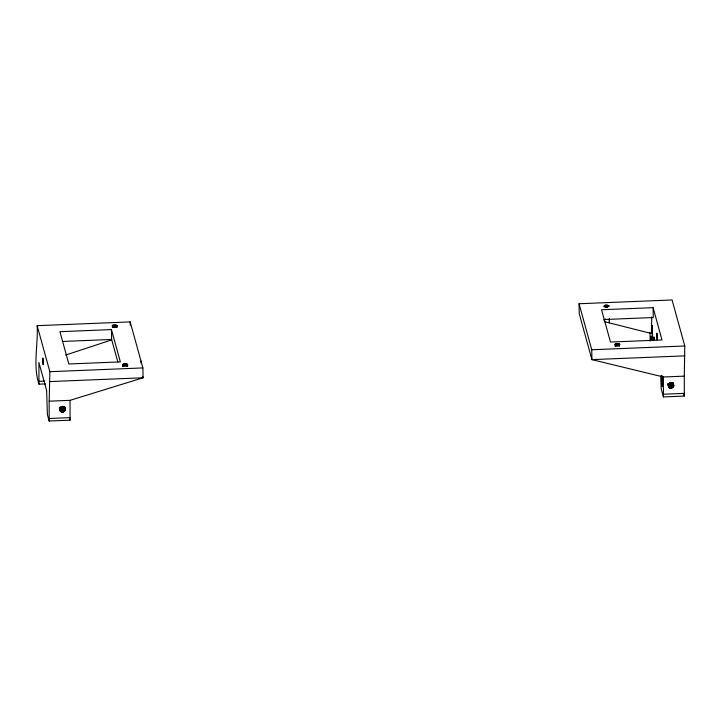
<?xml version="1.0" encoding="UTF-8"?>
<svg xmlns="http://www.w3.org/2000/svg" width="721" height="721" viewBox="0 0 721 721"><rect width="100%" height="100%" fill="white"/><g stroke="black" fill="none" stroke-linecap="round" stroke-linejoin="round"><path stroke-width="1.08" d="M609.398 318.547L609.371 322.891L609.335 318.52M651.766 316.907L651.396 333.499L604.306 321.611M661.472 375.605L662.184 386.699L662.076 375.749M684.283 376.146L684.779 345.99L672.08 299.972L579.053 303.739L579.224 313.608L591.923 359.626L663.401 376.993L684.283 376.146L684.31 396.072L663.437 396.92L661.229 388.943L660.688 375.992M49.181 401.182L49.857 371.694L37.159 325.676L130.186 321.908L142.884 367.926L143.055 377.795L70.054 400.335L49.181 401.182L49.163 421.028L70.045 420.181L70.054 400.335M65.269 408.861C64.484 405.166 58.383 407.185 59.996 410.619C61.871 414.332 67.359 410.501 64.809 407.194M673.793 385.942C668.962 374.74 665.258 395.126 673.793 385.942L672.963 382.941M45.558 383.896L38.961 384.158L38.898 362.483L46.64 390.53L47.379 414.548L49.163 421.028M663.437 396.92L663.401 376.993M59.464 407.861L62.186 408.645L64.223 407.077L65.133 410.411M670.025 388.042L668.899 383.933L671.026 383.842L672.531 382.436L673.639 386.447M603.964 320.557L605.298 318.952M122.633 364.42C121.993 366.178 126.599 365.826 127.734 364.997C127.347 363.222 121.11 363.303 122.669 366.394M112.395 325.396C111.385 329.407 123.832 324.099 112.395 325.396L112.431 327.37M615.112 344.196C614.112 348.207 626.549 342.899 615.112 344.196L615.148 346.17M65.674 355.056L111.367 339.997M605.108 305.271C598.7 308.435 617.419 305.686 605.108 305.271L605.144 307.245M669.124 384.401L671.35 384.239M111.458 329.587L59.924 331.678L68.837 363.979L120.371 361.888L111.458 329.587L111.629 339.456L117.874 362.068M653.091 307.669L601.557 309.751L610.471 342.051L662.004 339.97L653.091 307.669L653.262 317.537L603.964 319.529M62.339 341.457L111.629 339.456M49.857 371.694L142.884 367.926M579.053 303.739L591.752 349.757L684.779 345.99M39.231 381.328L44.72 381.103M50.028 381.562L143.055 377.795L142.668 376.398M684.95 355.859L591.923 359.626L591.752 349.757M60.645 406.536L63.98 406.401M60.726 407.671L64.052 407.536M669.43 382.977L672.765 382.842M59.708 408.735L63.033 408.6M668.403 384.023L672.846 383.842M60.438 408.843L62.655 408.753M49.479 418.468L70.361 417.621M663.708 394.198L684.58 393.351M59.672 408.077L60.618 411.457L59.735 408.122M683.76 394.081L684.31 396.072M673.216 382.887L673.838 385.42M672.278 382.896L673.387 386.925M671.936 383.284L673.053 387.339M671.512 383.599L672.639 387.691M671.026 383.842L672.161 387.952M670.503 384.005L671.639 388.123M669.962 384.077L671.098 388.195M669.412 384.05L670.557 388.168M668.412 383.725L669.548 387.817M667.997 383.437L669.115 387.501M667.925 384.086L668.764 387.105M667.943 384.654L668.502 386.654M69.45 418.018L70.045 420.181M64.638 406.68L65.332 409.384M63.962 407.536L64.89 410.88M63.619 407.924L64.548 411.294M63.196 408.248L64.133 411.646M62.709 408.492L63.655 411.916M62.186 408.645L63.142 412.088M61.646 408.717L62.592 412.16M61.105 408.69L62.051 412.133M60.582 408.573L61.528 411.997M60.104 408.374L61.042 411.772M59.573 408.564L60.258 411.069M59.537 408.951L59.996 410.619M59.374 408.465L59.825 410.123M38.961 384.158C32.76 365.25 38.213 345.08 37.159 325.676M59.383 407.302L59.807 409.086M654.47 339.645L653.983 336.905L653.803 340.519M651.811 340.6L651.216 336.112L650.928 340.501M652.73 340.682L652.154 325.459L652.415 340.537M650 332.453L650.144 341.051M619.429 344.142L619.465 346.116M619.051 344.034L619.087 346.008M618.6 343.944L618.636 345.918M618.095 343.89L618.131 345.864M617.564 343.863L617.6 345.837M617.014 343.872L617.05 345.846M616.482 343.908L616.509 345.882M615.968 343.98L616.004 345.954M615.509 344.07L615.545 346.044M607.74 305.235L607.776 307.209M607.235 305.181L607.271 307.155M606.703 305.154L606.74 307.128M606.154 305.163L606.19 307.137M605.613 305.199L605.649 307.173M140.983 361.059L141.028 363.249M130.186 321.908L130.24 325.198M127.563 364.366L127.59 366.34M127.266 364.231L127.302 366.205M126.878 364.123L126.914 366.097M126.436 364.033L126.463 366.007M125.932 363.979L125.968 365.953M125.391 363.952L125.427 365.926M124.85 363.961L124.886 365.935M124.309 363.997L124.345 365.971M123.805 364.069L123.832 366.043M123.336 364.159L123.372 366.133M122.949 364.285L122.985 366.259M117.009 325.477L117.036 327.451M116.712 325.351L116.739 327.325M116.324 325.234L116.36 327.208M115.874 325.153L115.91 327.127M115.378 325.09L115.414 327.064M114.837 325.063L114.873 327.037M114.297 325.072L114.324 327.046M113.756 325.108L113.792 327.082M113.242 325.18L113.278 327.154M112.782 325.279L112.818 327.253M42.728 359.193L43.17 364.763L42.9 357.976L42.728 359.193M656.768 334.328L657.21 339.906L656.939 333.12L656.768 334.328M65.287 409.898L64.602 407.419L65.287 409.898"/></g></svg>
